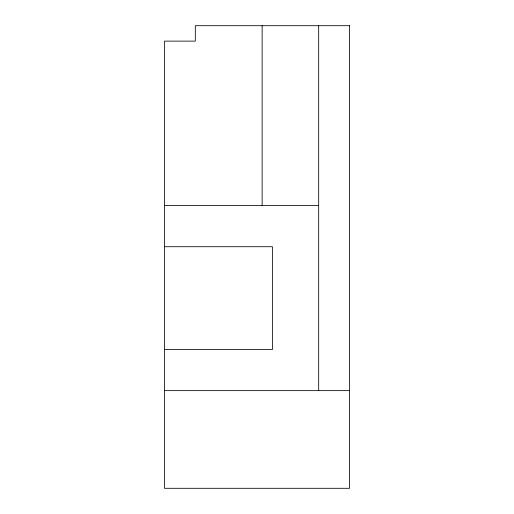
<?xml version="1.0" encoding="UTF-8"?>
<svg xmlns="http://www.w3.org/2000/svg" width="514" height="514" viewBox="0 0 514 514"><rect width="100%" height="100%" fill="white"/><g stroke="black" fill="none" stroke-linecap="round" stroke-linejoin="round"><path stroke-width="0.77" d="M164.48 205.6L318.68 205.6M164.48 246.72L272.42 246.72L272.42 349.52L164.48 349.52M164.48 390.64L349.52 390.64M318.68 25.7L318.68 390.64M262.14 25.7L262.14 205.6M349.52 25.7L195.32 25.7L195.32 41.12L164.48 41.12L164.48 488.3L349.52 488.3L349.52 25.7"/></g></svg>
